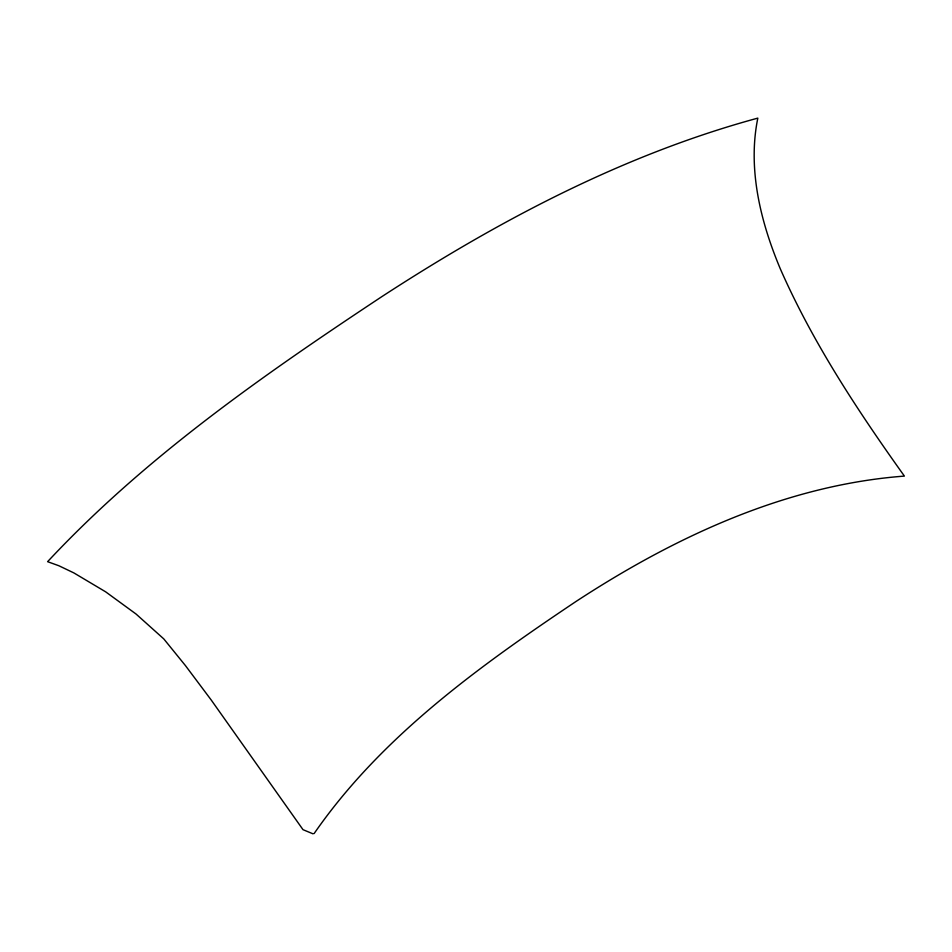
<?xml version="1.0" encoding="UTF-8"?>
<svg xmlns="http://www.w3.org/2000/svg" width="952" height="952" viewBox="0 0 952 952"><rect width="100%" height="100%" fill="white"/><g stroke="black" fill="none" stroke-linecap="round" stroke-linejoin="round"><path stroke-width="1.43" d="M314.124 833.559C381.228 736.598 479.344 666.21 576.079 601.426C674.504 537.083 785.721 485.044 904.4 476.095C857.633 410.586 812.841 342.803 780.354 268.94C760.624 222.006 747.415 168.932 757.828 118.119C623.227 154.7 498.443 220.793 382.026 296.512C263.466 374.969 145.073 457.234 47.6 561.68L58.881 565.75L73.887 572.925L105.636 591.823L136.065 614.04L163.78 638.899L185.414 665.567L211.213 700.006L303.01 829.68L313.065 833.845"/></g></svg>
